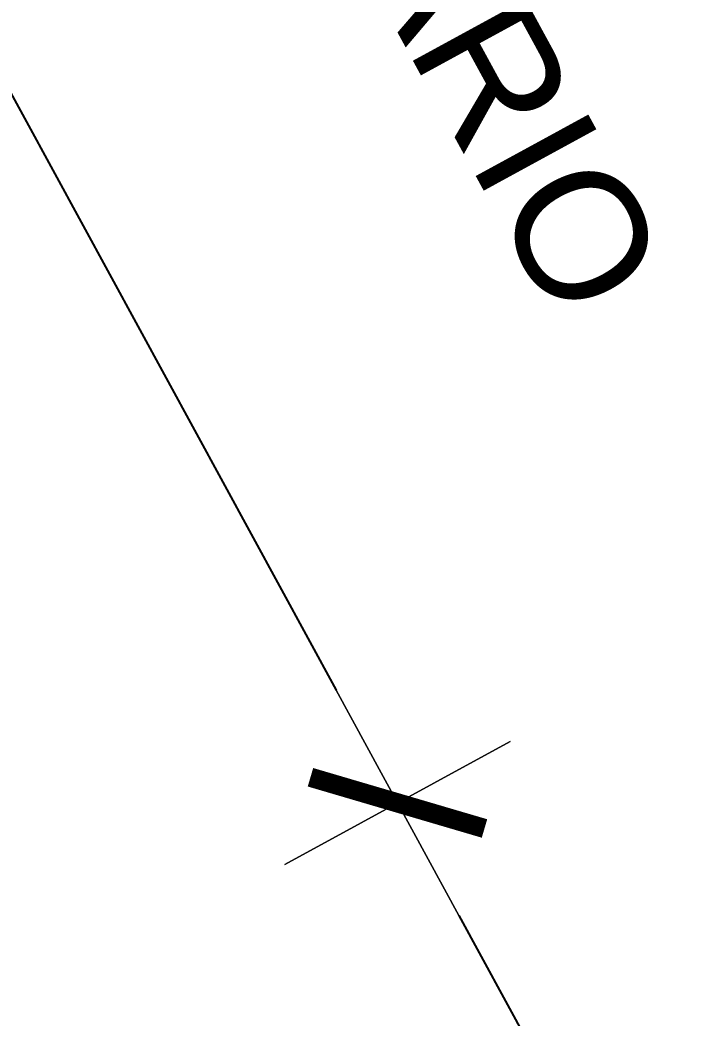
# Model space of a CAD drawing. Extents: x 622283 to 622521, y 9224861 to 9225135.
# Drawn here: x 622384.007 to 622386.588, y 9224972.946 to 9224976.833 of the extents above; entities that cross this region are included whole.
import ezdxf

# ---------------------------------------------------------------- set-up
doc = ezdxf.new("R2010")
doc.units = 0
doc.header["$PDMODE"] = 32
doc.header["$PDSIZE"] = 2.4
doc.layers.add('A-COTAS', color=12, linetype='Continuous', lineweight=9)
doc.layers.add('A-TEXTO1', color=7, linetype='Continuous', true_color=0x000000)
doc.layers.add('G_HACHURA', color=9, linetype='Continuous')
doc.styles.add('Century Gothic', font='arial.ttf')
doc.styles.get("Standard").update_dxf_attribs({"font": 'arial.ttf', "height": 1})
doc.dimstyles.new('COTA_250', dxfattribs={"dimscale": 250, "dimtxt": 0.002, "dimasz": 0.00025, "dimexe": 0.00075, "dimexo": 0.00075, "dimgap": 0.0005, "dimtad": 1, "dimzin": 4, "dimdsep": 46, "dimtxsty": 'Century Gothic', "dimblk": 'PU-Tick', "dimcen": 0.001, "dimdle": 0.00075, "dimse1": 1, "dimse2": 1, "dimclrd": 256, "dimclre": 256, "dimclrt": 256, "dimadec": 0, "dimazin": 0, "dimtfac": 1, "dimtix": 1, "dimtmove": 0, "dimatfit": 3, "dimldrblk": 'DOT', "dimfxl": 1, "dimarcsym": 0})

# ---------------------------------------------------------------- blocks, each defined once
blk = doc.blocks.new('PU-Tick')
for p, q in [((0, -1), (0, 1)), ((1, 0), (-1, 0))]:
    blk.add_line(p, q)
at = {"color": 0, "linetype": 'ByBlock', "const_width": 0.15}
blk.add_lwpolyline([(-0.5, -0.5), (0.5, 0.5)], dxfattribs=at)
blk = doc.blocks.new('*D694')
at = {"layer": 'A-COTAS', "lineweight": -2, "transparency": 16777216}
blk.add_line((93.5139, 36.0128), (105.0639, 36.0128), dxfattribs=at)
at = {"layer": 'Defpoints', "color": 0, "transparency": 16777216}
for p in [(105.5639, 38.7052), (93.0139, 36.002), (105.5639, 36.0128)]:
    blk.add_point(p, dxfattribs=at)
at = {"layer": 'A-COTAS', "lineweight": -2, "transparency": 16777216, "xscale": 0.5, "yscale": 0.5, "zscale": 0.5, "rotation": 180}
blk.add_blockref('PU-Tick', (93.0139, 36.0128), dxfattribs=at)
at = {"layer": 'A-COTAS', "lineweight": -2, "transparency": 16777216, "xscale": 0.5, "yscale": 0.5, "zscale": 0.5}
blk.add_blockref('PU-Tick', (105.5639, 36.0128), dxfattribs=at)
at = {"layer": 'A-COTAS', "transparency": 16777216, "insert": (99.2889, 36.3931), "char_height": 0.5, "attachment_point": 5, "style": 'Century Gothic'}
blk.add_mtext('12.55', dxfattribs=at)
blk = doc.blocks.new('_Dot')
at = {"layer": 'G_HACHURA', "color": 0, "lineweight": -2}
blk.add_line((-0.5, 0), (-1, 0), dxfattribs=at)
at = {"layer": 'G_HACHURA', "color": 0, "const_width": 0.5}
blk.add_lwpolyline([(-0.25, 0, 1), (0.25, 0, 1)], format="xyb", close=True, dxfattribs=at)
blk = doc.blocks.new('*D695')
at = {"layer": 'A-COTAS', "lineweight": -2, "transparency": 16777216}
blk.add_line((106.0639, 36.0128), (117.0649, 36.0128), dxfattribs=at)
at = {"layer": 'Defpoints', "color": 0, "transparency": 16777216}
for p in [(117.5649, 39.752), (105.5639, 38.7052), (117.5649, 36.0128)]:
    blk.add_point(p, dxfattribs=at)
at = {"layer": 'A-COTAS', "lineweight": -2, "transparency": 16777216, "xscale": 0.5, "yscale": 0.5, "zscale": 0.5, "rotation": 180}
blk.add_blockref('PU-Tick', (105.5639, 36.0128), dxfattribs=at)
at = {"layer": 'A-COTAS', "lineweight": -2, "transparency": 16777216, "xscale": 0.5, "yscale": 0.5, "zscale": 0.5}
blk.add_blockref('PU-Tick', (117.5649, 36.0128), dxfattribs=at)
at = {"layer": 'A-COTAS', "transparency": 16777216, "insert": (111.5644, 36.3931), "char_height": 0.5, "attachment_point": 5, "style": 'Century Gothic'}
blk.add_mtext('12.00', dxfattribs=at)
blk = doc.blocks.new('A$Ce07cc1b0')
at = {"layer": 'A-TEXTO1', "color": 12, "true_color": 0xdb0000, "insert": (104.3849, 36.609), "char_height": 0.5, "attachment_point": 9, "rotation": 359.9922}
blk.add_mtext_dynamic_manual_height_columns('\\pxqc;ADMINISTRAÇÃO / VESTIÁRIO E WCB PNE', width=10.419965, gutter_width=30.3147, heights=[0], dxfattribs=at)
at = {"layer": 'A-COTAS'}
for base, p1, p2, picture, middle in [((117.5649, 36.0128), (105.5639, 38.7052), (117.5649, 39.752), '*D695', (111.5644, 36.3931)), ((105.5639, 36.0128), (93.0139, 36.002), (105.5639, 38.7052), '*D694', (99.2889, 36.3931))]:
    dim = blk.add_linear_dim(base=base, p1=p1, p2=p2, dimstyle='COTA_250', override={"dimasz": 0.002, "dimdle": 0.001}, dxfattribs=at)
    dim.commit()
    dim.dimension.update_dxf_attribs({"geometry": picture, "text_midpoint": middle})

msp = doc.modelspace()

# ---------------------------------------------------------------- block references
at = {"rotation": 298.6104596680653}
msp.add_blockref('A$Ce07cc1b0', (622303.3134, 9225049.2129), dxfattribs=at)

doc.saveas('drawing.dxf')
